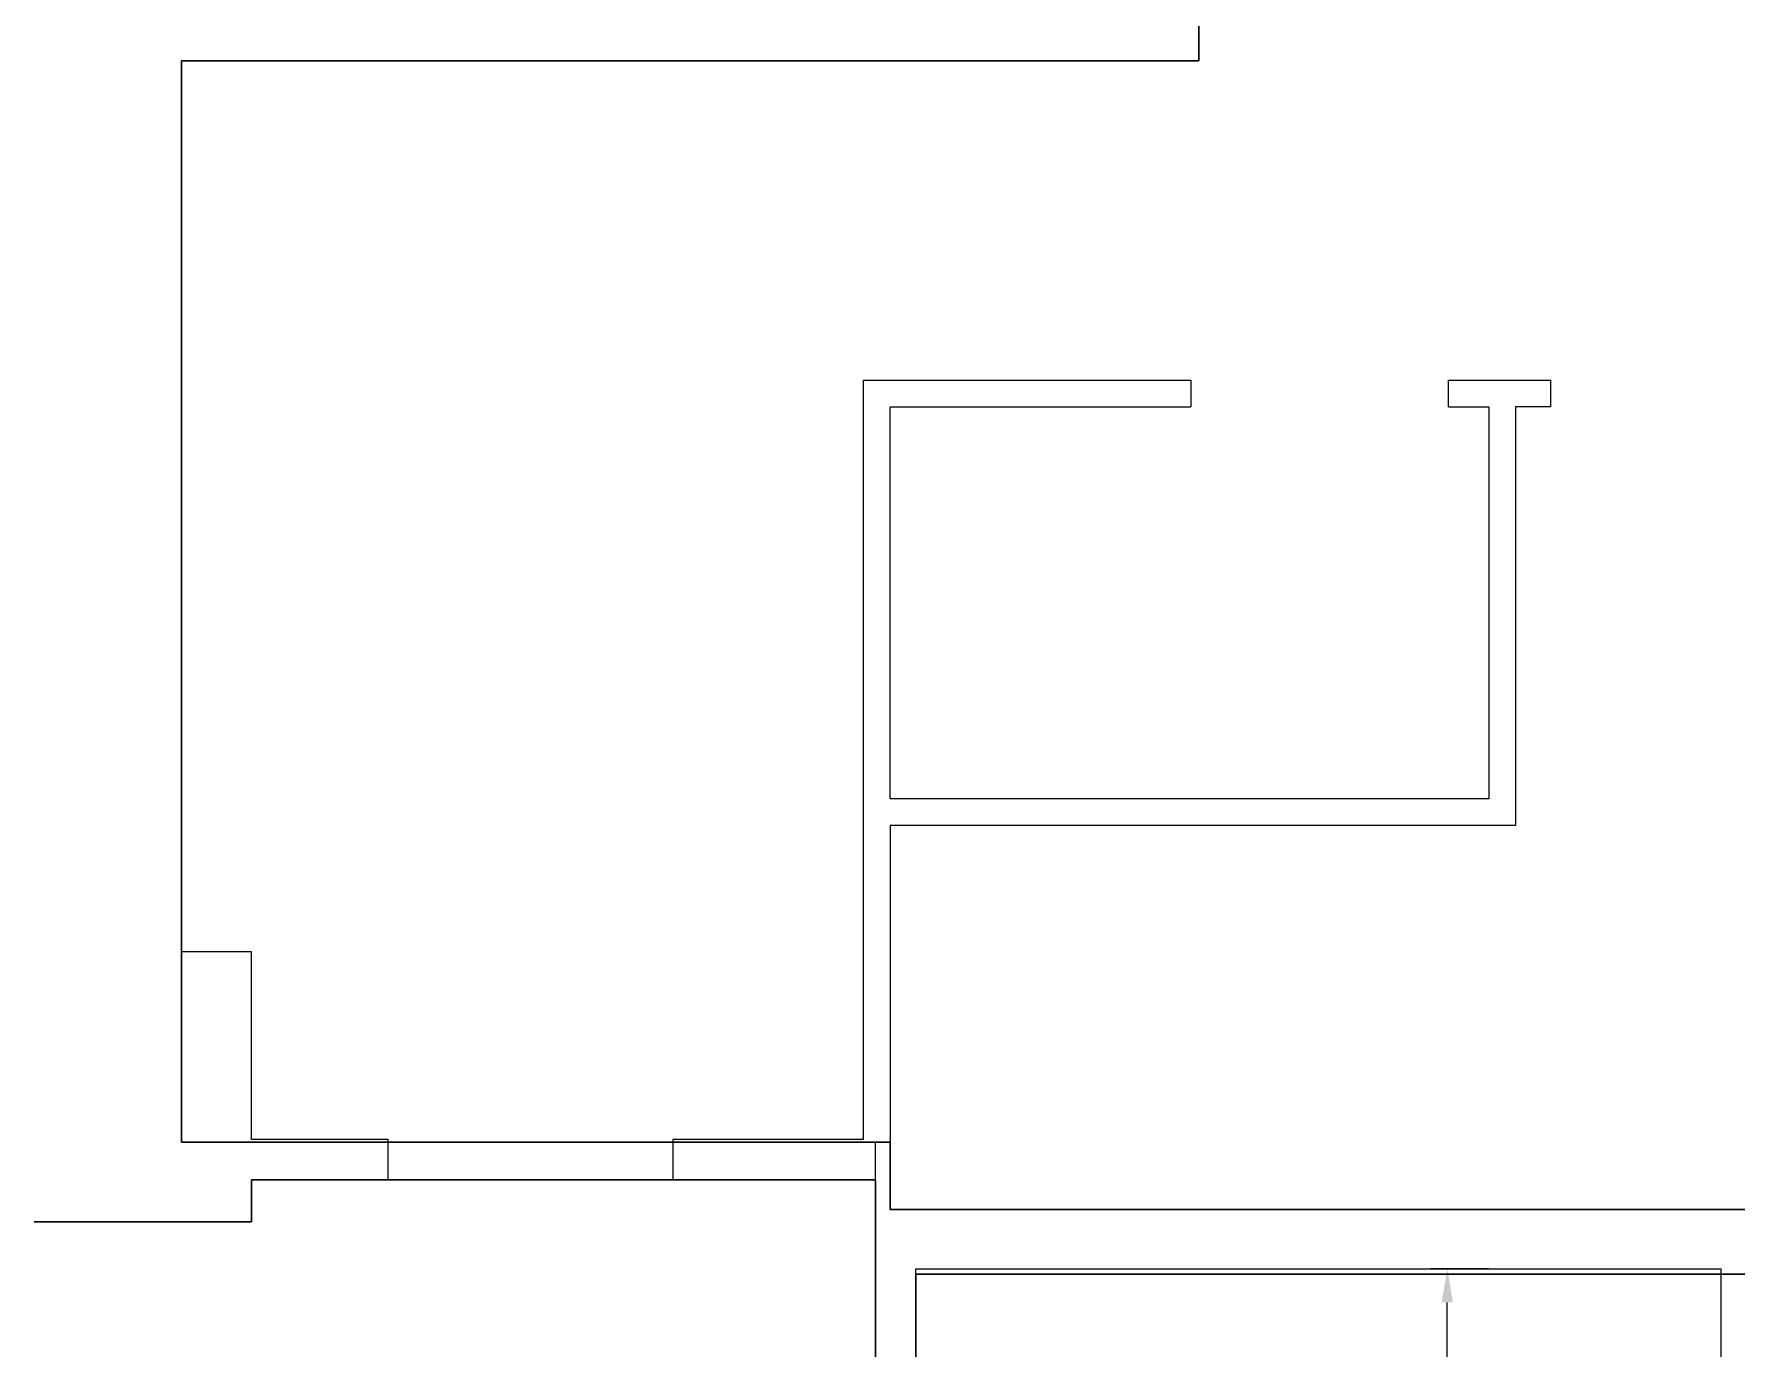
# Model space of a CAD drawing. Header units: millimetres. Extents: x 1227527 to 1253152, y -267428 to -255409.
# Drawn here: x 1233262 to 1239607, y -267428 to -262499 of the extents above; entities that cross this region are included whole.
import ezdxf

# ---------------------------------------------------------------- set-up
doc = ezdxf.new("R2010")
doc.units = ezdxf.units.MM
doc.layers.add('OFFICE_BOUNDARY', color=3, linetype='Continuous')

msp = doc.modelspace()

# ---------------------------------------------------------------- linework, layer by layer
at = {"color": 1, "lineweight": 30}
for p, q in [((1237602.4, -260337.8), (1237602.4, -262597.8)), ((1237602.4, -262597.8), (1233812.4, -262597.8)), ((1233812.4, -262597.8), (1233812.4, -266627.6)), ((1233812.4, -266627.6), (1236452.4, -266627.6)), ((1236452.4, -266627.6), (1236452.4, -266877.8)), ((1234072.4, -266924.3), (1234072.4, -266767.8)), ((1234072.4, -266767.8), (1236397.4, -266767.8)), ((1234072.4, -266767.8), (1234072.4, -266924.3)), ((1236397.4, -266767.8), (1236397.4, -267427.8)), ((1233262.4, -266924.3), (1234072.4, -266924.3)), ((1234072.4, -266924.3), (1233262.4, -266924.3)), ((1236452.4, -266877.8), (1240872.4, -266877.8)), ((1241422.4, -267119.3), (1236547.4, -267119.3)), ((1236547.4, -267119.3), (1236547.4, -267427.8))]:
    msp.add_line(p, q, dxfattribs=at)
for p, q in [((1236397.4, -266877.8), (1236397.4, -266627.6)), ((1236397.4, -266767.8), (1234072.4, -266767.8)), ((1234072.4, -266767.8), (1234072.4, -266924.3)), ((1236397.4, -267427.8), (1236397.4, -266767.8)), ((1234072.4, -266924.3), (1233262.4, -266924.3)), ((1236397.4, -267427.8), (1236397.4, -266877.8)), ((1236547.4, -267427.8), (1236547.4, -267099.3)), ((1236547.4, -267099.3), (1239547.4, -267099.3)), ((1239547.4, -267099.3), (1239547.4, -267427.8))]:
    msp.add_line(p, q)
at = {"color": 0, "lineweight": -2, "transparency": 16777216}
msp.add_line((1238681.2, -267099.3), (1238465.7, -267099.3), dxfattribs=at)
at = {"color": 0, "lineweight": -2}
msp.add_line((1238528.2, -267427.8), (1238528.2, -267224.3), dxfattribs=at)
for points in [[(1237602.4, -262597.8), (1237602.4, -260337.8), (1241102.4, -260337.8), (1241102.4, -260007.8), (1241002.4, -260007.8)], [(1236352.4, -266617.8), (1235642.4, -266617.8), (1235642.4, -266767.8), (1234582.4, -266767.8), (1234582.4, -266617.8), (1234072.4, -266617.8), (1234072.4, -265917.8), (1233812.4, -265917.8), (1233812.4, -262597.8), (1237602.4, -262597.8)], [(1236352.4, -266617.8), (1236352.4, -263787.8), (1237572.4, -263787.8), (1237572.4, -263887.8)], [(1238532.4, -263887.8), (1238532.4, -263787.8), (1238912.4, -263787.8), (1238912.4, -263887.8)], [(1238912.4, -263887.8), (1238782.4, -263887.8), (1238782.4, -265447.8), (1236452.4, -265447.8), (1236452.4, -266877.8)], [(1236452.4, -266877.8), (1240872.4, -266877.8), (1240872.4, -265977.8), (1240342.4, -265977.8), (1240342.4, -263887.8), (1239872.4, -263887.8)], [(1238532.4, -263887.8), (1238682.4, -263887.8), (1238682.4, -265347.8), (1236452.4, -265347.8), (1236452.4, -263887.8), (1237572.4, -263887.8)], [(1233727.4, -266924.3), (1234072.4, -266924.3), (1234072.4, -266767.8), (1236397.4, -266767.8)]]:
    msp.add_lwpolyline(points)
at = {"color": 0, "transparency": 16777216}
msp.add_solid([(1238507.3, -267224.3), (1238549, -267224.3), (1238528.2, -267099.3)], dxfattribs=at)
at = {"layer": 'OFFICE_BOUNDARY'}
msp.add_lwpolyline([(1237682.4, -255917.8), (1237682.4, -260217.8), (1237602.4, -260337.8), (1237602.4, -262597.8), (1233812.4, -262597.8), (1233812.4, -266627.6), (1236452.4, -266627.6), (1236452.4, -266877.8), (1240872.4, -266877.8), (1240872.4, -266469.3), (1248972.4, -266469.3), (1248972.4, -265919.3), (1252602.4, -265919.3), (1252602.4, -262457.8), (1252722.4, -262457.8), (1252722.4, -257427.8), (1249502.4, -257427.8), (1249502.4, -255927.8), (1237682.4, -255917.8)], close=True, dxfattribs=at)

doc.saveas('drawing.dxf')
